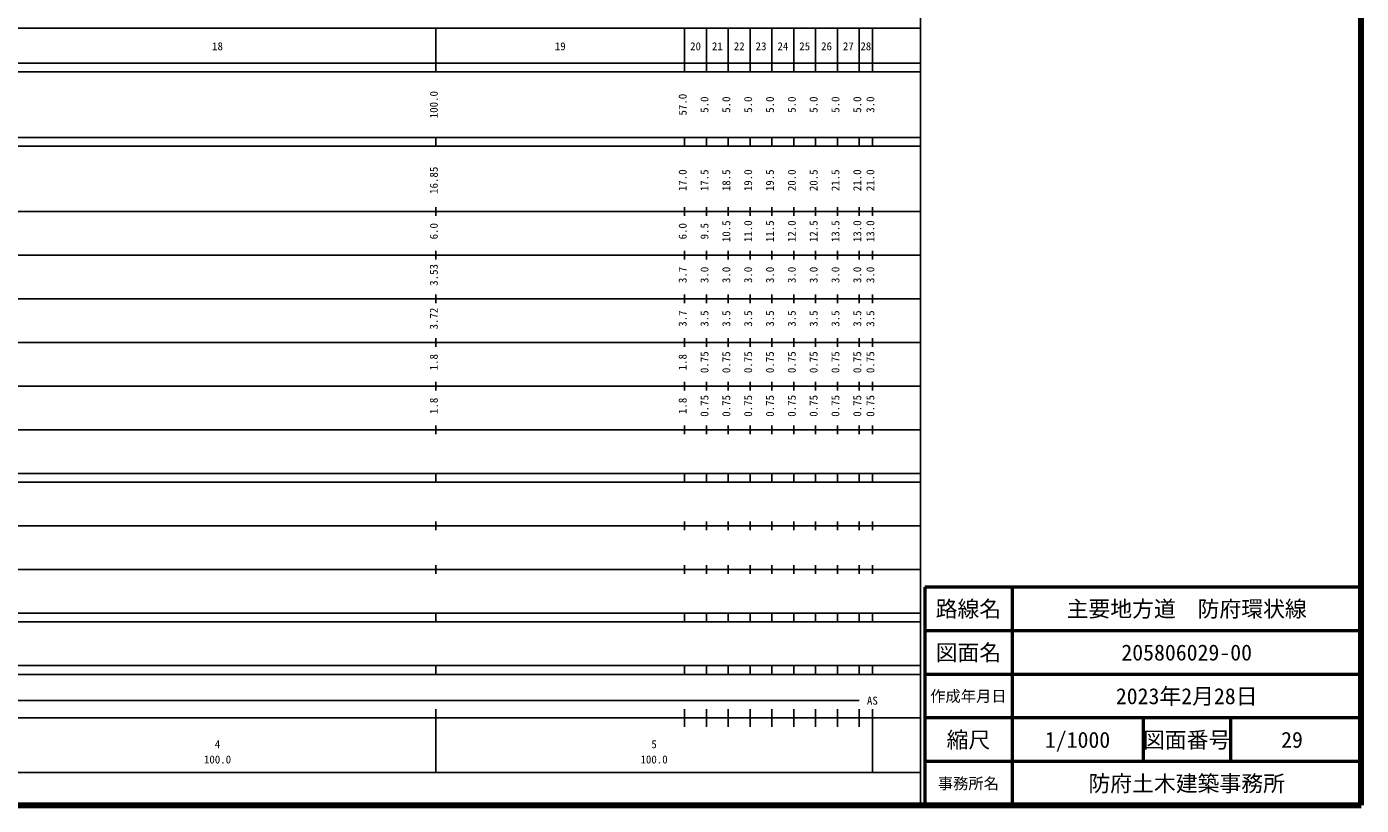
# Model space of a CAD drawing. Units: millimetres on the paper, enlarged 1000 times. Extents: x 40000 to 680000, y 20000 to 380000.
# Drawn here: x 374286 to 680000, y 20000 to 198357 of the extents above; entities that cross this region are included whole.
import ezdxf
from ezdxf.enums import TextEntityAlignment as Align

# ---------------------------------------------------------------- set-up
doc = ezdxf.new("R2010")
doc.units = ezdxf.units.MM
doc.header["$LTSCALE"] = 1000
for name, color, linetype, lineweight in [('M-TTL', 2, 'Continuous', 140), ('M-TTL-BAND', 7, 'Continuous', 25), ('M-TTL-FRAM', 2, 'Continuous', 50), ('M-TTL-LINE', 7, 'Continuous', 50)]:
    doc.layers.add(name, color=color, linetype=linetype, lineweight=lineweight)
doc.layers.add('M-TTL-TXT', color=7, linetype='Continuous')
doc.styles.add('ＭＳ ゴシック', font='')
doc.styles.get('ＭＳ ゴシック').set_extended_font_data('MS Gothic')

msp = doc.modelspace()

# ---------------------------------------------------------------- linework, layer by layer
at = {"layer": 'M-TTL'}
for p, q in [((680000, 20000), (680000, 380000)), ((40000, 20000), (680000, 20000))]:
    msp.add_line(p, q, dxfattribs=at)
at = {"layer": 'M-TTL-BAND'}
for p, q in [((579000, 20000), (579000, 370000)), ((68000, 198000), (579000, 198000)), ((468000, 188000), (468000, 198000)), ((525000, 188000), (525000, 198000)), ((530000, 188000), (530000, 198000)), ((535000, 188000), (535000, 198000)), ((540000, 188000), (540000, 198000)), ((545000, 188000), (545000, 198000)), ((550000, 188000), (550000, 198000)), ((555000, 188000), (555000, 198000)), ((560000, 188000), (560000, 198000)), ((565000, 188000), (565000, 198000)), ((568000, 188000), (568000, 198000)), ((40000, 190000), (579000, 190000)), ((40000, 188000), (579000, 188000)), ((40000, 173000), (579000, 173000)), ((468000, 171000), (468000, 173000)), ((525000, 171000), (525000, 173000)), ((530000, 171000), (530000, 173000)), ((535000, 171000), (535000, 173000)), ((540000, 171000), (540000, 173000)), ((545000, 171000), (545000, 173000)), ((550000, 171000), (550000, 173000)), ((555000, 171000), (555000, 173000)), ((560000, 171000), (560000, 173000)), ((565000, 171000), (565000, 173000)), ((568000, 171000), (568000, 173000)), ((40000, 171000), (579000, 171000)), ((40000, 156000), (579000, 156000)), ((468000, 155000), (468000, 157000)), ((525000, 155000), (525000, 157000)), ((530000, 155000), (530000, 157000)), ((535000, 155000), (535000, 157000)), ((540000, 155000), (540000, 157000)), ((545000, 155000), (545000, 157000)), ((550000, 155000), (550000, 157000)), ((555000, 155000), (555000, 157000)), ((560000, 155000), (560000, 157000)), ((565000, 155000), (565000, 157000)), ((568000, 155000), (568000, 157000)), ((468000, 145000), (468000, 147000)), ((525000, 145000), (525000, 147000)), ((530000, 145000), (530000, 147000)), ((535000, 145000), (535000, 147000)), ((540000, 145000), (540000, 147000)), ((545000, 145000), (545000, 147000)), ((550000, 145000), (550000, 147000)), ((555000, 145000), (555000, 147000)), ((560000, 145000), (560000, 147000)), ((565000, 145000), (565000, 147000)), ((568000, 145000), (568000, 147000)), ((46000, 146000), (579000, 146000)), ((52000, 136000), (579000, 136000)), ((468000, 135000), (468000, 137000)), ((525000, 135000), (525000, 137000)), ((530000, 135000), (530000, 137000)), ((535000, 135000), (535000, 137000)), ((540000, 135000), (540000, 137000)), ((545000, 135000), (545000, 137000)), ((550000, 135000), (550000, 137000)), ((555000, 135000), (555000, 137000)), ((560000, 135000), (560000, 137000)), ((565000, 135000), (565000, 137000)), ((568000, 135000), (568000, 137000)), ((46000, 126000), (579000, 126000)), ((468000, 125000), (468000, 127000)), ((525000, 125000), (525000, 127000)), ((530000, 125000), (530000, 127000)), ((535000, 125000), (535000, 127000)), ((540000, 125000), (540000, 127000)), ((545000, 125000), (545000, 127000)), ((550000, 125000), (550000, 127000)), ((555000, 125000), (555000, 127000)), ((560000, 125000), (560000, 127000)), ((565000, 125000), (565000, 127000)), ((568000, 125000), (568000, 127000)), ((468000, 115000), (468000, 117000)), ((525000, 115000), (525000, 117000)), ((530000, 115000), (530000, 117000)), ((535000, 115000), (535000, 117000)), ((540000, 115000), (540000, 117000)), ((545000, 115000), (545000, 117000)), ((550000, 115000), (550000, 117000)), ((555000, 115000), (555000, 117000)), ((560000, 115000), (560000, 117000)), ((565000, 115000), (565000, 117000)), ((568000, 115000), (568000, 117000)), ((52000, 116000), (579000, 116000)), ((468000, 105000), (468000, 107000)), ((525000, 105000), (525000, 107000)), ((530000, 105000), (530000, 107000)), ((535000, 105000), (535000, 107000)), ((540000, 105000), (540000, 107000)), ((545000, 105000), (545000, 107000)), ((550000, 105000), (550000, 107000)), ((555000, 105000), (555000, 107000)), ((560000, 105000), (560000, 107000)), ((565000, 105000), (565000, 107000)), ((568000, 105000), (568000, 107000)), ((46000, 106000), (579000, 106000)), ((40000, 96000), (579000, 96000)), ((468000, 94000), (468000, 96000)), ((525000, 94000), (525000, 96000)), ((530000, 94000), (530000, 96000)), ((535000, 94000), (535000, 96000)), ((540000, 94000), (540000, 96000)), ((545000, 94000), (545000, 96000)), ((550000, 94000), (550000, 96000)), ((555000, 94000), (555000, 96000)), ((560000, 94000), (560000, 96000)), ((565000, 94000), (565000, 96000)), ((568000, 94000), (568000, 96000)), ((40000, 94000), (579000, 94000)), ((49000, 84000), (579000, 84000)), ((468000, 83000), (468000, 85000)), ((525000, 83000), (525000, 85000)), ((530000, 83000), (530000, 85000)), ((535000, 83000), (535000, 85000)), ((540000, 83000), (540000, 85000)), ((545000, 83000), (545000, 85000)), ((550000, 83000), (550000, 85000)), ((555000, 83000), (555000, 85000)), ((560000, 83000), (560000, 85000)), ((565000, 83000), (565000, 85000)), ((568000, 83000), (568000, 85000)), ((40000, 74000), (579000, 74000)), ((468000, 73000), (468000, 75000)), ((525000, 73000), (525000, 75000)), ((530000, 73000), (530000, 75000)), ((535000, 73000), (535000, 75000)), ((540000, 73000), (540000, 75000)), ((545000, 73000), (545000, 75000)), ((550000, 73000), (550000, 75000)), ((555000, 73000), (555000, 75000)), ((560000, 73000), (560000, 75000)), ((565000, 73000), (565000, 75000)), ((568000, 73000), (568000, 75000)), ((40000, 64000), (579000, 64000)), ((40000, 62000), (579000, 62000)), ((468000, 62000), (468000, 64000)), ((525000, 62000), (525000, 64000)), ((530000, 62000), (530000, 64000)), ((535000, 62000), (535000, 64000)), ((540000, 62000), (540000, 64000)), ((545000, 62000), (545000, 64000)), ((550000, 62000), (550000, 64000)), ((555000, 62000), (555000, 64000)), ((560000, 62000), (560000, 64000)), ((565000, 62000), (565000, 64000)), ((568000, 62000), (568000, 64000)), ((40000, 52000), (579000, 52000)), ((468000, 50000), (468000, 52000)), ((525000, 50000), (525000, 52000)), ((530000, 50000), (530000, 52000)), ((535000, 50000), (535000, 52000)), ((540000, 50000), (540000, 52000)), ((545000, 50000), (545000, 52000)), ((550000, 50000), (550000, 52000)), ((555000, 50000), (555000, 52000)), ((560000, 50000), (560000, 52000)), ((565000, 50000), (565000, 52000)), ((568000, 50000), (568000, 52000)), ((40000, 50000), (579000, 50000)), ((71000, 44000), (565000, 44000)), ((40000, 40000), (579000, 40000)), ((468000, 27500), (468000, 42000)), ((525000, 38000), (525000, 42000)), ((530000, 38000), (530000, 42000)), ((535000, 38000), (535000, 42000)), ((540000, 38000), (540000, 42000)), ((545000, 38000), (545000, 42000)), ((550000, 38000), (550000, 42000)), ((555000, 38000), (555000, 42000)), ((560000, 38000), (560000, 42000)), ((565000, 38000), (565000, 42000)), ((568000, 27500), (568000, 42000)), ((68000, 27500), (579000, 27500))]:
    msp.add_line(p, q, dxfattribs=at)
at = {"layer": 'M-TTL-FRAM'}
for p, q in [((680000, 70000), (580000, 70000)), ((580000, 70000), (580000, 20000))]:
    msp.add_line(p, q, dxfattribs=at)
at = {"layer": 'M-TTL-LINE'}
for p, q in [((600000, 70000), (600000, 20000)), ((680000, 60000), (580000, 60000)), ((680000, 50000), (580000, 50000)), ((680000, 40000), (580000, 40000)), ((630000, 40000), (630000, 30000)), ((650000, 40000), (650000, 30000)), ((680000, 30000), (580000, 30000))]:
    msp.add_line(p, q, dxfattribs=at)

# ---------------------------------------------------------------- texts
at = {"layer": 'M-TTL-BAND', "style": 'ＭＳ ゴシック'}
for s, p in [('18', (418000, 192405)), ('19', (496500, 192405)), ('20', (527500, 192405)), ('21', (532500, 192405)), ('22', (537500, 192405)), ('23', (542500, 192405)), ('24', (547500, 192405)), ('25', (552500, 192405)), ('26', (557500, 192405)), ('27', (562500, 192405)), ('28', (566500, 192405)), ('AS', (568000, 42500)), ('4', (418000, 32523)), ('5', (518000, 32523)), ('100.0', (418000, 29033)), ('100.0', (518000, 29033))]:
    msp.add_text(s, height=1833, dxfattribs=at).set_placement(p, align=Align.BOTTOM_CENTER)
for s, p in [('100.0', (469000, 180500)), ('57.0', (526000, 180500)), ('5.0', (531000, 180500)), ('5.0', (536000, 180500)), ('5.0', (541000, 180500)), ('5.0', (546000, 180500)), ('5.0', (551000, 180500)), ('5.0', (556000, 180500)), ('5.0', (561000, 180500)), ('5.0', (566000, 180500)), ('3.0', (569000, 180500)), ('16.85', (469000, 163174)), ('17.0', (526000, 163174)), ('17.5', (531000, 163174)), ('18.5', (536000, 163174)), ('19.0', (541000, 163174)), ('19.5', (546000, 163174)), ('20.0', (551000, 163174)), ('20.5', (556000, 163174)), ('21.5', (561000, 163174)), ('21.0', (566000, 163174)), ('21.0', (569000, 163174)), ('6.0', (469000, 151500)), ('6.0', (526000, 151500)), ('9.5', (531000, 151500)), ('10.5', (536000, 151500)), ('11.0', (541000, 151500)), ('11.5', (546000, 151500)), ('12.0', (551000, 151500)), ('12.5', (556000, 151500)), ('13.5', (561000, 151500)), ('13.0', (566000, 151500)), ('13.0', (569000, 151500)), ('3.53', (469000, 141500)), ('3.7', (526000, 141500)), ('3.0', (531000, 141500)), ('3.0', (536000, 141500)), ('3.0', (541000, 141500)), ('3.0', (546000, 141500)), ('3.0', (551000, 141500)), ('3.0', (556000, 141500)), ('3.0', (561000, 141500)), ('3.0', (566000, 141500)), ('3.0', (569000, 141500)), ('3.72', (469000, 131500)), ('3.7', (526000, 131500)), ('3.5', (531000, 131500)), ('3.5', (536000, 131500)), ('3.5', (541000, 131500)), ('3.5', (546000, 131500)), ('3.5', (551000, 131500)), ('3.5', (556000, 131500)), ('3.5', (561000, 131500)), ('3.5', (566000, 131500)), ('3.5', (569000, 131500)), ('1.8', (469000, 121500)), ('1.8', (526000, 121500)), ('0.75', (531000, 121500)), ('0.75', (536000, 121500)), ('0.75', (541000, 121500)), ('0.75', (546000, 121500)), ('0.75', (551000, 121500)), ('0.75', (556000, 121500)), ('0.75', (561000, 121500)), ('0.75', (566000, 121500)), ('0.75', (569000, 121500)), ('1.8', (469000, 111500)), ('1.8', (526000, 111500)), ('0.75', (531000, 111500)), ('0.75', (536000, 111500)), ('0.75', (541000, 111500)), ('0.75', (546000, 111500)), ('0.75', (551000, 111500)), ('0.75', (556000, 111500)), ('0.75', (561000, 111500)), ('0.75', (566000, 111500)), ('0.75', (569000, 111500))]:
    msp.add_text(s, height=1833, rotation=90, dxfattribs=at).set_placement(p, align=Align.BOTTOM_CENTER)
at = {"layer": 'M-TTL-TXT', "style": 'ＭＳ ゴシック'}
for s, height, p in [('路線名', 3666, (590000, 65000)), ('路線名', 3666, (590000, 65000)), ('主要地方道\u3000防府環状線', 3666, (640000, 65000)), ('図面名', 3666, (590000, 55000)), ('図面名', 3666, (590000, 55000)), ('205806029-00', 3666, (640000, 55000)), ('作成年月日', 2566, (590000, 45000)), ('作成年月日', 2566, (590000, 45000)), ('2023年2月28日', 3666, (640000, 45000)), ('縮尺', 3666, (590000, 35000)), ('縮尺', 3666, (590000, 35000)), ('1/1000', 3666, (615000, 35000)), ('図面番号', 3666, (640000, 35000)), ('図面番号', 3666, (640000, 35000)), ('29', 3666, (664125, 35000)), ('事務所名', 2566, (590000, 25000)), ('事務所名', 2566, (590000, 25000)), ('防府土木建築事務所', 3666, (640000, 25000))]:
    msp.add_text(s, height=height, dxfattribs=at).set_placement(p, align=Align.MIDDLE_CENTER)

doc.saveas('drawing.dxf')
